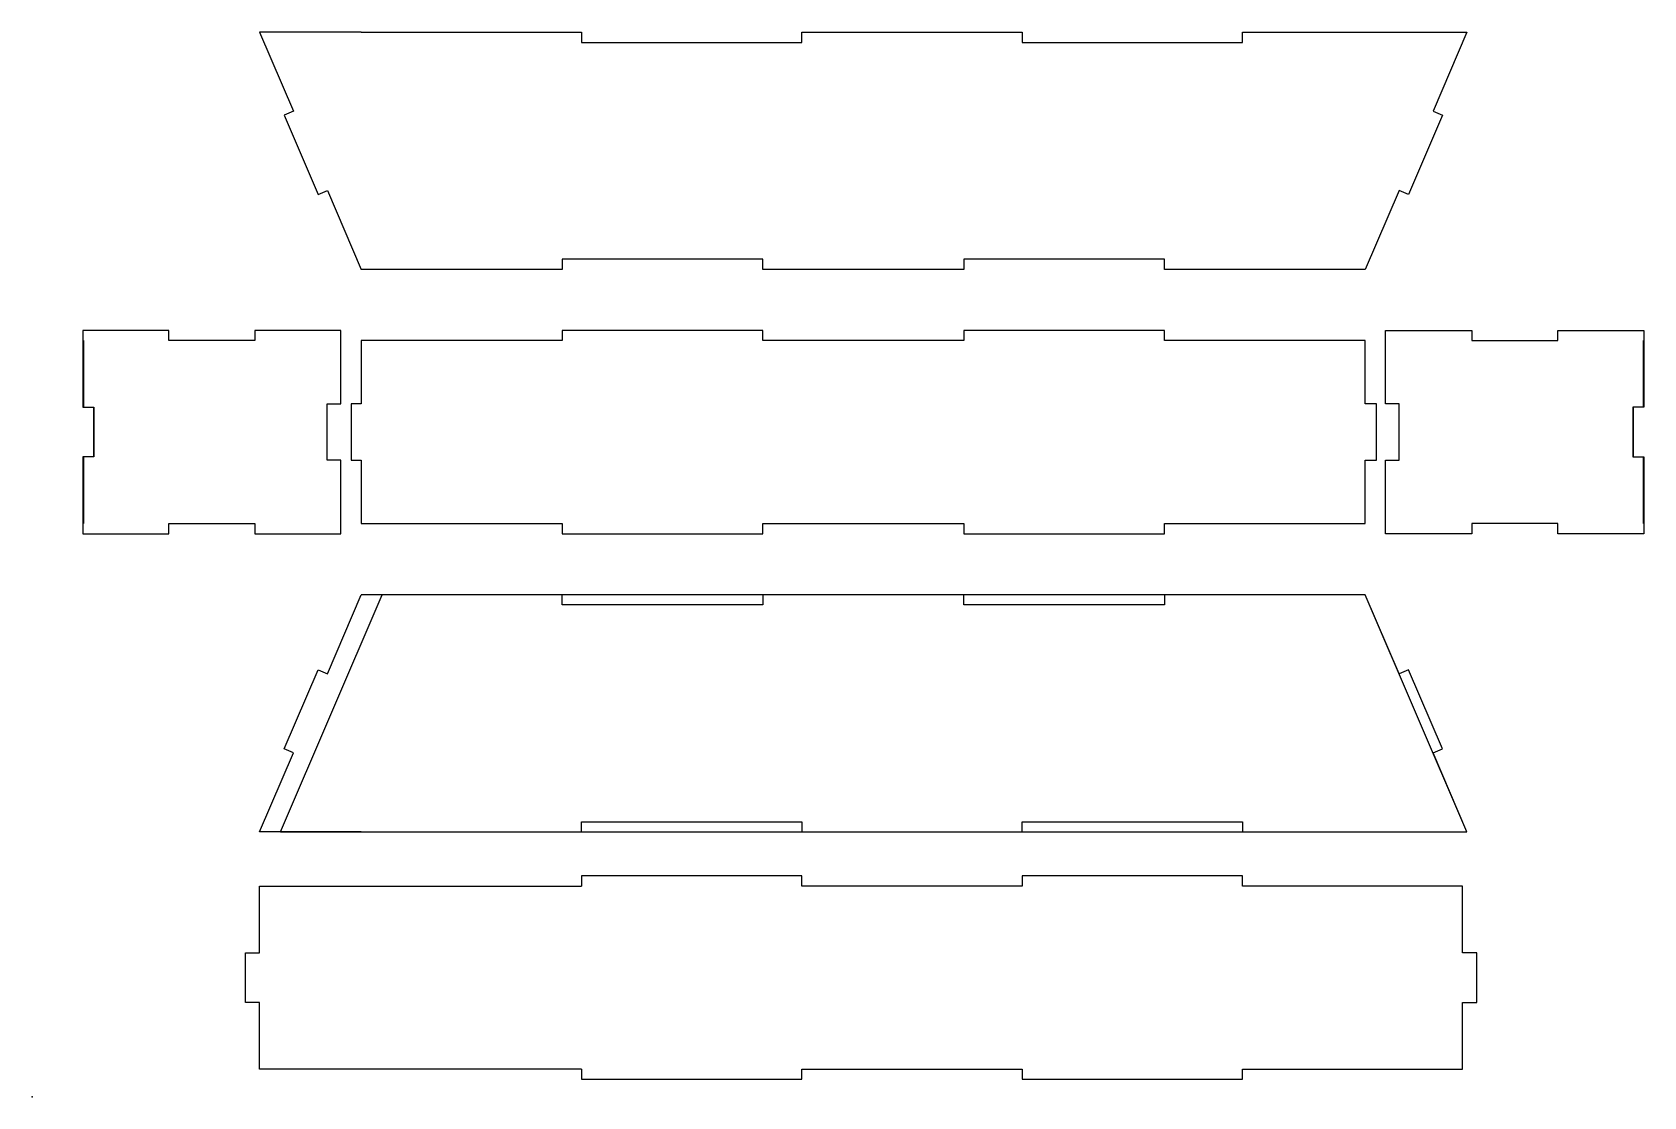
# Model space of a CAD drawing. Header units: centimetres. Extents: x 0 to 47.5, y 0 to 31.4.
import ezdxf

# ---------------------------------------------------------------- set-up
doc = ezdxf.new("R2010")
doc.units = ezdxf.units.CM
doc.header["$MEASUREMENT"] = 0
doc.layers.add('boardRoof v8_1', color=7, linetype='Continuous')
doc.layers.add('boardRoof v8_Sketch2', color=7, linetype='Continuous')

msp = doc.modelspace()

# ---------------------------------------------------------------- linework, layer by layer
at = {"layer": 'boardRoof v8_1'}
for p, q in [((9.708, 31.416), (6.708, 31.416)), ((6.708, 31.416), (7.708, 29.083)), ((9.708, 31.416), (16.206, 31.416)), ((16.206, 31.416), (16.206, 31.116)), ((22.705, 31.116), (22.705, 31.416)), ((22.705, 31.416), (29.203, 31.416)), ((29.203, 31.416), (29.203, 31.116)), ((35.701, 31.416), (42.199, 31.416)), ((35.701, 31.116), (35.701, 31.416)), ((42.328, 31.416), (41.328, 29.083)), ((42.199, 31.416), (42.328, 31.416)), ((16.206, 31.116), (22.705, 31.116)), ((29.203, 31.116), (35.701, 31.116)), ((7.708, 29.083), (7.432, 28.964)), ((41.328, 29.083), (41.604, 28.964)), ((7.432, 28.964), (8.432, 26.631)), ((41.604, 28.964), (40.604, 26.631)), ((8.432, 26.631), (8.708, 26.749)), ((8.708, 26.749), (9.708, 24.416)), ((40.328, 26.749), (39.328, 24.416)), ((40.604, 26.631), (40.328, 26.749)), ((15.632, 24.416), (9.708, 24.416)), ((21.556, 24.716), (15.632, 24.716)), ((15.632, 24.716), (15.632, 24.416)), ((21.556, 24.416), (21.556, 24.716)), ((27.48, 24.416), (21.556, 24.416)), ((27.48, 24.716), (27.48, 24.416)), ((33.404, 24.716), (27.48, 24.716)), ((33.404, 24.416), (33.404, 24.716)), ((39.328, 24.416), (33.404, 24.416)), ((4.031, 22.616), (1.492, 22.616)), ((1.492, 22.616), (1.492, 22.316)), ((4.031, 22.316), (4.031, 22.616)), ((6.569, 22.616), (6.569, 22.316)), ((9.108, 22.616), (6.569, 22.616)), ((9.108, 20.449), (9.108, 22.616)), ((21.556, 22.616), (15.632, 22.616)), ((15.632, 22.616), (15.632, 22.316)), ((21.556, 22.316), (21.556, 22.616)), ((27.48, 22.616), (27.48, 22.316)), ((33.404, 22.616), (27.48, 22.616)), ((33.404, 22.316), (33.404, 22.616)), ((39.928, 22.616), (42.467, 22.616)), ((39.928, 20.449), (39.928, 22.616)), ((42.467, 22.616), (42.467, 22.316)), ((45.005, 22.616), (47.544, 22.616)), ((45.005, 22.316), (45.005, 22.616)), ((47.544, 22.616), (47.544, 22.316)), ((1.492, 22.316), (1.492, 20.349)), ((1.508, 22.316), (1.508, 20.349)), ((6.569, 22.316), (4.031, 22.316)), ((9.708, 22.316), (9.708, 20.449)), ((15.632, 22.316), (9.708, 22.316)), ((27.48, 22.316), (21.556, 22.316)), ((39.328, 22.316), (33.404, 22.316)), ((39.328, 20.449), (39.328, 22.316)), ((42.467, 22.316), (45.005, 22.316)), ((47.528, 22.316), (47.528, 20.349)), ((47.544, 22.316), (47.544, 20.349)), ((8.704, 18.783), (8.704, 20.449)), ((8.704, 20.449), (9.108, 20.449)), ((9.408, 20.449), (9.408, 18.783)), ((9.708, 20.449), (9.408, 20.449)), ((39.654, 20.449), (39.328, 20.449)), ((39.654, 18.783), (39.654, 20.449)), ((40.332, 20.449), (39.928, 20.449)), ((40.332, 18.783), (40.332, 20.449)), ((1.492, 20.349), (1.819, 20.349)), ((1.508, 20.349), (1.808, 20.349)), ((1.808, 20.349), (1.808, 18.883)), ((1.819, 20.349), (1.819, 18.883)), ((47.544, 20.349), (47.217, 20.349)), ((47.217, 20.349), (47.217, 18.883)), ((47.528, 20.349), (47.228, 20.349)), ((47.228, 20.349), (47.228, 18.883)), ((1.819, 18.883), (1.492, 18.883)), ((1.492, 18.883), (1.492, 16.916)), ((1.808, 18.883), (1.508, 18.883)), ((1.508, 18.883), (1.508, 16.916)), ((9.108, 18.783), (8.704, 18.783)), ((9.108, 16.616), (9.108, 18.783)), ((9.408, 18.783), (9.708, 18.783)), ((9.708, 18.783), (9.708, 16.916)), ((39.328, 16.916), (39.328, 18.783)), ((39.328, 18.783), (39.654, 18.783)), ((39.928, 16.616), (39.928, 18.783)), ((39.928, 18.783), (40.332, 18.783)), ((47.217, 18.883), (47.544, 18.883)), ((47.228, 18.883), (47.528, 18.883)), ((47.528, 18.883), (47.528, 16.916)), ((47.544, 18.883), (47.544, 16.916)), ((1.492, 16.916), (1.492, 16.616)), ((4.031, 16.916), (6.569, 16.916)), ((4.031, 16.616), (4.031, 16.916)), ((6.569, 16.916), (6.569, 16.616)), ((9.708, 16.916), (15.632, 16.916)), ((15.632, 16.916), (15.632, 16.616)), ((21.556, 16.916), (27.48, 16.916)), ((21.556, 16.616), (21.556, 16.916)), ((27.48, 16.916), (27.48, 16.616)), ((33.404, 16.916), (39.328, 16.916)), ((33.404, 16.616), (33.404, 16.916)), ((45.005, 16.916), (42.467, 16.916)), ((42.467, 16.916), (42.467, 16.616)), ((45.005, 16.616), (45.005, 16.916)), ((47.544, 16.916), (47.544, 16.616)), ((1.492, 16.616), (4.031, 16.616)), ((6.569, 16.616), (9.108, 16.616)), ((15.632, 16.616), (21.556, 16.616)), ((27.48, 16.616), (33.404, 16.616)), ((42.467, 16.616), (39.928, 16.616)), ((47.544, 16.616), (45.005, 16.616)), ((8.708, 12.483), (9.708, 14.816)), ((8.708, 12.483), (9.708, 14.816)), ((15.632, 14.816), (9.708, 14.816)), ((15.632, 14.816), (9.708, 14.816)), ((15.632, 14.516), (15.632, 14.816)), ((15.632, 14.516), (15.632, 14.816)), ((21.556, 14.816), (21.556, 14.516)), ((27.48, 14.816), (21.556, 14.816)), ((27.48, 14.816), (21.556, 14.816)), ((21.556, 14.816), (21.556, 14.516)), ((27.48, 14.516), (27.48, 14.816)), ((27.48, 14.516), (27.48, 14.816)), ((33.404, 14.816), (33.404, 14.516)), ((39.328, 14.816), (33.404, 14.816)), ((33.404, 14.816), (33.404, 14.516)), ((39.328, 14.816), (33.404, 14.816)), ((40.328, 12.483), (39.328, 14.816)), ((40.328, 12.483), (39.328, 14.816)), ((21.556, 14.516), (15.632, 14.516)), ((21.556, 14.516), (15.632, 14.516)), ((33.404, 14.516), (27.48, 14.516)), ((33.404, 14.516), (27.48, 14.516)), ((7.432, 10.267), (8.432, 12.601)), ((7.432, 10.267), (8.432, 12.601)), ((8.432, 12.601), (8.708, 12.483)), ((8.432, 12.601), (8.708, 12.483)), ((40.604, 12.601), (40.328, 12.483)), ((40.604, 12.601), (40.328, 12.483)), ((41.604, 10.267), (40.604, 12.601)), ((41.604, 10.267), (40.604, 12.601)), ((6.708, 7.816), (7.708, 10.149)), ((6.708, 7.816), (7.708, 10.149)), ((7.708, 10.149), (7.432, 10.267)), ((7.708, 10.149), (7.432, 10.267)), ((41.328, 10.149), (41.604, 10.267)), ((41.328, 10.149), (41.604, 10.267)), ((42.328, 7.816), (41.328, 10.149)), ((42.328, 7.816), (41.328, 10.149)), ((16.206, 7.816), (16.206, 8.116)), ((16.206, 8.116), (22.705, 8.116)), ((16.206, 7.816), (16.206, 8.116)), ((16.206, 8.116), (22.705, 8.116)), ((22.705, 8.116), (22.705, 7.816)), ((22.705, 8.116), (22.705, 7.816)), ((29.203, 8.116), (35.701, 8.116)), ((29.203, 7.816), (29.203, 8.116)), ((29.203, 7.816), (29.203, 8.116)), ((29.203, 8.116), (35.701, 8.116)), ((35.701, 8.116), (35.701, 7.816)), ((35.701, 8.116), (35.701, 7.816)), ((9.708, 7.816), (6.708, 7.816)), ((9.708, 7.816), (6.708, 7.816)), ((9.708, 7.816), (16.206, 7.816)), ((9.708, 7.816), (16.206, 7.816)), ((22.705, 7.816), (29.203, 7.816)), ((22.705, 7.816), (29.203, 7.816)), ((35.701, 7.816), (42.199, 7.816)), ((35.701, 7.816), (42.199, 7.816)), ((42.199, 7.816), (42.328, 7.816)), ((42.199, 7.816), (42.328, 7.816)), ((6.709, 6.216), (16.207, 6.216)), ((6.709, 4.249), (6.709, 6.216)), ((22.705, 6.516), (16.206, 6.516)), ((16.206, 6.516), (16.206, 6.216)), ((22.705, 6.216), (22.705, 6.516)), ((29.203, 6.216), (22.705, 6.216)), ((29.203, 6.516), (29.203, 6.216)), ((35.701, 6.516), (29.203, 6.516)), ((35.701, 6.216), (35.701, 6.516)), ((42.199, 6.216), (35.701, 6.216)), ((42.199, 4.249), (42.199, 6.216)), ((6.29, 2.783), (6.29, 4.249)), ((6.29, 4.249), (6.709, 4.249)), ((42.618, 4.249), (42.199, 4.249)), ((42.618, 2.783), (42.618, 4.249)), ((6.709, 2.783), (6.29, 2.783)), ((6.709, 0.816), (6.709, 2.783)), ((42.199, 2.783), (42.618, 2.783)), ((42.199, 0.816), (42.199, 2.783)), ((16.207, 0.816), (6.709, 0.816)), ((16.206, 0.816), (16.206, 0.516)), ((16.206, 0.516), (22.705, 0.516)), ((22.705, 0.816), (29.203, 0.816)), ((22.705, 0.516), (22.705, 0.816)), ((29.203, 0.816), (29.203, 0.516)), ((29.203, 0.516), (35.701, 0.516)), ((35.701, 0.816), (42.199, 0.816)), ((35.701, 0.516), (35.701, 0.816))]:
    msp.add_line(p, q, dxfattribs=at)
at = {"layer": 'boardRoof v8_Sketch2'}
for p, q in [((7.328, 7.816), (10.328, 14.816)), ((15.632, 14.816), (10.328, 14.816)), ((21.556, 14.816), (15.632, 14.816)), ((27.48, 14.816), (21.556, 14.816)), ((33.404, 14.816), (27.48, 14.816)), ((39.328, 14.816), (33.404, 14.816)), ((42.328, 7.816), (39.328, 14.816)), ((7.328, 7.816), (42.328, 7.816))]:
    msp.add_line(p, q, dxfattribs=at)
msp.add_point((0, 0), dxfattribs=at)

doc.saveas('drawing.dxf')
